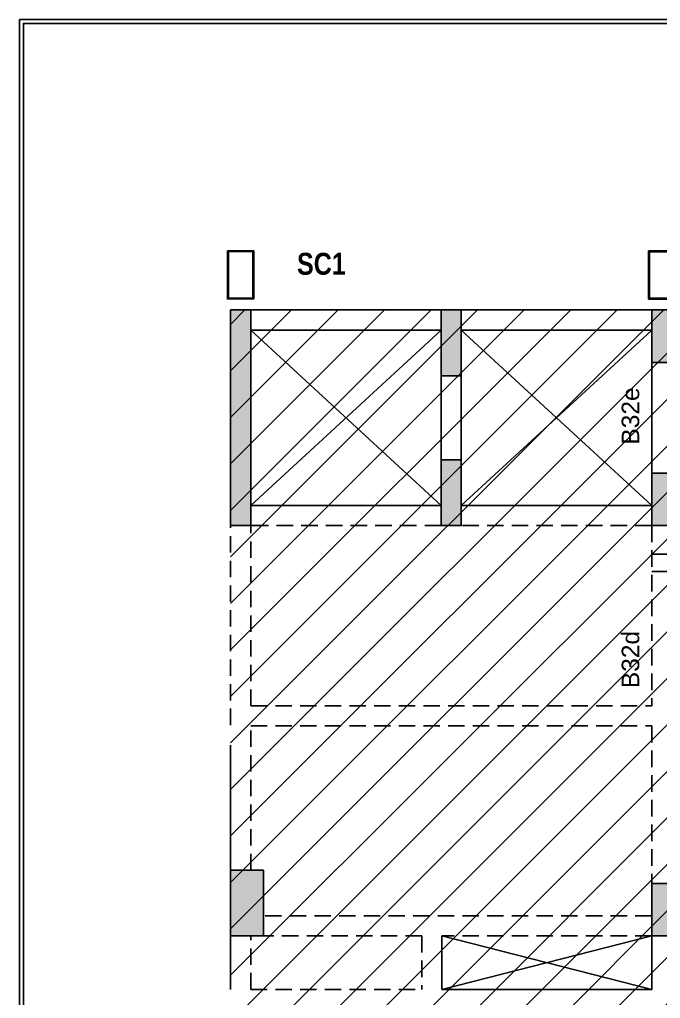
# Model space of a CAD drawing. Header units: millimetres. Extents: x 1911581 to 1943081, y -1641991 to -1597441.
# Drawn here: x 1911581 to 1918885, y -1608606 to -1597441 of the extents above; entities that cross this region are included whole.
import ezdxf

# ---------------------------------------------------------------- set-up
doc = ezdxf.new("R2010")
doc.units = ezdxf.units.MM
doc.header["$MEASUREMENT"] = 0
for name, pattern in [('1', [0]), ('CONTINOUS', [0]), ('HIDDEN', [0.375, 0.25, -0.125])]:
    doc.linetypes.add(name, pattern=pattern)
for name, color, linetype in [('BEAM NO', 7, '1'), ('BEAM-230X450', 31, 'Continuous'), ('BEAM-230X600', 150, 'Continuous'), ('Main Block', 7, 'Continuous'), ('s-steel', 1, 'Continuous'), ('S-STRU. CUTOUT', 3, 'Continuous'), ('STEEL', 1, 'Continuous'), ('Steel Col', 2, 'Continuous'), ('STR.COLUMN', 1, 'Continuous')]:
    doc.layers.add(name, color=color, linetype=linetype)
doc.styles.add('arial', font='arial.ttf')
doc.styles.add('G3-TEXT', font='ARIALNB.TTF', dxfattribs={"height": 3})

# ---------------------------------------------------------------- blocks, each defined once
blk = doc.blocks.new('G$CECFCBF78')
at = {"layer": 'Steel Col', "color": 6}
for points in [[(-13505, 1276), (-13205, 1276), (-13205, 726), (-13505, 726)], [(-13495, 1266), (-13215, 1266), (-13215, 736), (-13495, 736)], [(-8705, 1275), (-8405, 1275), (-8405, 725), (-8705, 725)], [(-8695, 1265), (-8415, 1265), (-8415, 735), (-8695, 735)]]:
    blk.add_lwpolyline(points, close=True, dxfattribs=at)
at = {"color": 1, "style": 'G3-TEXT'}
blk.add_text('SC1', height=250, dxfattribs=at).set_placement((-12713, 1002))

msp = doc.modelspace()

# ---------------------------------------------------------------- hatches: boundary and pattern name
at = {"layer": 'Main Block', "linetype": 'Continuous', "transparency": 33554559}
h = msp.add_hatch(dxfattribs=at)
h.set_pattern_fill('ANSI31', color=6, scale=3000)
h.set_pattern_definition([(45, (136617.47, 103861.06), (-265.165043, 265.165043), [])])
h.paths.add_polyline_path([(1919015.5, -1600753.8), (1913985.5, -1600753.8), (1913985.5, -1619113.8), (1919015.5, -1619113.8)])
at = {"layer": 'STR.COLUMN', "transparency": 33554687}
h = msp.add_hatch(color=256, dxfattribs=at)
h.dxf.hatch_style = 1
h.paths.add_polyline_path([(1913985.5, -1600753.8), (1913985.5, -1603213.8), (1914215.5, -1603213.8), (1914215.5, -1600753.8)])
h = msp.add_hatch(color=256, dxfattribs=at)
h.dxf.hatch_style = 1
h.paths.add_polyline_path([(1916385.5, -1601503.8), (1916615.5, -1601503.8), (1916615.5, -1600753.8), (1916385.5, -1600753.8)])
h = msp.add_hatch(color=256, dxfattribs=at)
h.dxf.hatch_style = 1
h.paths.add_polyline_path([(1918785.5, -1601353.8), (1919015.5, -1601353.8), (1919015.5, -1600753.8), (1918785.5, -1600753.8)])
h = msp.add_hatch(color=256, dxfattribs=at)
h.dxf.hatch_style = 1
h.paths.add_polyline_path([(1916385.5, -1603213.8), (1916615.5, -1603213.8), (1916615.5, -1602463.8), (1916385.5, -1602463.8)])
h = msp.add_hatch(color=256, dxfattribs=at)
h.dxf.hatch_style = 1
h.paths.add_polyline_path([(1918785.5, -1603213.8), (1919015.5, -1603213.8), (1919015.5, -1602613.8), (1918785.5, -1602613.8)])
h = msp.add_hatch(color=256, dxfattribs=at)
h.dxf.hatch_style = 1
h.paths.add_polyline_path([(1913985.5, -1607143.8), (1914360.5, -1607143.8), (1914360.5, -1607893.8), (1913985.5, -1607893.8)])
h = msp.add_hatch(color=256, dxfattribs=at)
h.dxf.hatch_style = 1
h.paths.add_polyline_path([(1918785.5, -1607293.8), (1918785.5, -1607893.8), (1919015.5, -1607893.8), (1919015.5, -1607293.8)])

# ---------------------------------------------------------------- linework, layer by layer
at = {"lineweight": -3}
for points in [[(1943081, -1641991.4), (1911581, -1641991.4), (1911581, -1597441.4), (1943081, -1597441.4)], [(1911624.5, -1641947.9), (1911624.5, -1597484.9), (1943037.5, -1597484.9), (1943037.5, -1641947.9)]]:
    msp.add_lwpolyline(points, close=True, dxfattribs=at)
at = {"layer": 'BEAM-230X450', "linetype": 'HIDDEN', "ltscale": 750}
for p, q in [((1914215.5, -1605268.8), (1918785.5, -1605268.8)), ((1914215.5, -1605498.8), (1918785.5, -1605498.8)), ((1916165.5, -1607893.8), (1916165.5, -1608503.8)), ((1914215.5, -1608503.8), (1916165.5, -1608503.8))]:
    msp.add_line(p, q, dxfattribs=at)
at = {"layer": 'BEAM-230X450', "linetype": 'CONTINOUS', "ltscale": 750}
for p, q in [((1916395.5, -1607893.8), (1916395.5, -1608503.8)), ((1916395.5, -1608503.8), (1918785.5, -1608503.8))]:
    msp.add_line(p, q, dxfattribs=at)
at = {"layer": 'BEAM-230X600', "linetype": 'CONTINOUS', "ltscale": 750}
for p, q in [((1914215.5, -1600753.8), (1916385.5, -1600753.8)), ((1916615.5, -1600753.8), (1918785.5, -1600753.8)), ((1914215.5, -1600983.8), (1916385.5, -1600983.8)), ((1916615.5, -1600983.8), (1918785.5, -1600983.8)), ((1918785.5, -1601353.8), (1918785.5, -1602613.8)), ((1916385.5, -1601503.8), (1916385.5, -1602463.8)), ((1916615.5, -1601503.8), (1916615.5, -1602463.8)), ((1916385.5, -1602983.8), (1914215.5, -1602983.8)), ((1918785.5, -1602983.8), (1916615.5, -1602983.8)), ((1913985.5, -1607143.8), (1913985.5, -1605718.8)), ((1913985.5, -1608503.8), (1913985.5, -1607893.8)), ((1918785.5, -1607893.8), (1918785.5, -1608503.8))]:
    msp.add_line(p, q, dxfattribs=at)
at = {"layer": 'BEAM-230X600', "linetype": 'HIDDEN', "ltscale": 750}
for p, q in [((1913985.5, -1605488.8), (1913985.5, -1603213.8)), ((1916385.5, -1603213.8), (1914215.5, -1603213.8)), ((1914215.5, -1605268.8), (1914215.5, -1603213.8)), ((1918785.5, -1603213.8), (1916615.5, -1603213.8)), ((1918785.5, -1603213.8), (1918785.5, -1605268.8)), ((1914215.5, -1607143.8), (1914215.5, -1605498.8)), ((1918785.5, -1605498.8), (1918785.5, -1607293.8)), ((1918785.5, -1607663.8), (1914360.5, -1607663.8)), ((1914215.5, -1608503.8), (1914215.5, -1607893.8)), ((1916165.5, -1607893.8), (1914360.5, -1607893.8)), ((1918785.5, -1607893.8), (1916395.5, -1607893.8))]:
    msp.add_line(p, q, dxfattribs=at)
at = {"layer": 's-steel'}
for points in [[(1918785.5, -1603537.6), (1919515.5, -1603537.5), (1919615.5, -1603637.5), (1922111, -1603637.5), (1922211, -1603537.5), (1923310.6, -1603537.5)], [(1923310.6, -1603737.5), (1918785.5, -1603737.5)]]:
    msp.add_lwpolyline(points, dxfattribs=at)
at = {"layer": 'S-STRU. CUTOUT', "ltscale": 750}
for p, q in [((1914215.5, -1602983.8), (1916385.5, -1600983.8)), ((1914215.5, -1600983.8), (1916385.5, -1602983.8)), ((1916615.5, -1602983.8), (1918785.5, -1600983.8)), ((1918785.5, -1602983.8), (1916615.5, -1600983.8)), ((1916395.5, -1608503.8), (1918785.5, -1607893.8)), ((1918785.5, -1608503.8), (1916395.5, -1607893.8))]:
    msp.add_line(p, q, dxfattribs=at)
at = {"layer": 'STR.COLUMN', "color": 5}
for points in [[(1913985.5, -1600753.8), (1914215.5, -1600753.8), (1914215.5, -1603213.8), (1913985.5, -1603213.8), (1913985.5, -1600753.8)], [(1916385.5, -1600753.8), (1916615.5, -1600753.8), (1916615.5, -1601503.8), (1916385.5, -1601503.8), (1916385.5, -1600753.8)], [(1918785.5, -1600753.8), (1919015.5, -1600753.8), (1919015.5, -1601353.8), (1918785.5, -1601353.8), (1918785.5, -1600753.8)], [(1916385.5, -1602463.8), (1916615.5, -1602463.8), (1916615.5, -1603213.8), (1916385.5, -1603213.8), (1916385.5, -1602463.8)], [(1918785.5, -1602613.8), (1919015.5, -1602613.8), (1919015.5, -1603213.8), (1918785.5, -1603213.8), (1918785.5, -1602613.8)], [(1913985.5, -1607143.8), (1914360.5, -1607143.8), (1914360.5, -1607893.8), (1913985.5, -1607893.8), (1913985.5, -1607143.8)], [(1918785.5, -1607293.8), (1919015.5, -1607293.8), (1919015.5, -1607893.8), (1918785.5, -1607893.8), (1918785.5, -1607293.8)]]:
    msp.add_lwpolyline(points, dxfattribs=at)

# ---------------------------------------------------------------- block references
at = {"layer": 'STEEL', "color": 2}
msp.add_blockref('G$CECFCBF78', (1927455.5, -1601353.8), dxfattribs=at)

# ---------------------------------------------------------------- texts
at = {"layer": 'BEAM NO', "ltscale": 500, "style": 'arial'}
for s, p in [('B32e', (1918643.5, -1602289.2, 0)), ('B32d', (1918643.5, -1605067.3, 0))]:
    msp.add_text(s, height=200, rotation=89.99997, dxfattribs=at).set_placement(p)

doc.saveas('drawing.dxf')
